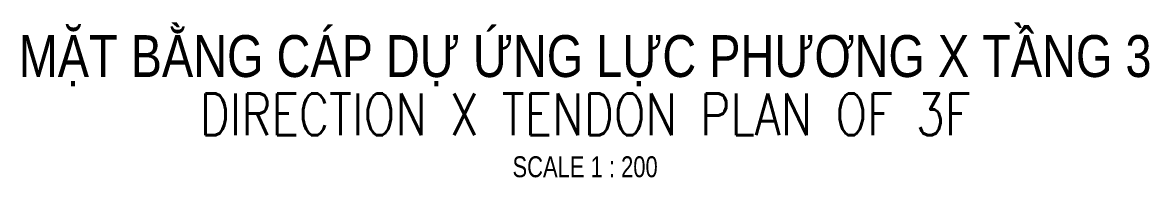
# Model space of a CAD drawing. Header units: millimetres. Extents: x -211477 to 1328726, y -15421 to 98394.
# Drawn here: x 589772 to 616636, y -12455 to -8752 of the extents above; entities that cross this region are included whole.
import ezdxf
from ezdxf.enums import TextEntityAlignment as Align

# ---------------------------------------------------------------- set-up
doc = ezdxf.new("R2010")
doc.units = ezdxf.units.MM
doc.header["$MEASUREMENT"] = 0
for name, color, linetype, lineweight in [('NDC_S_ANNO', 7, 'Continuous', 20), ('NDC_S_ENG TITLE', 3, 'Continuous', 20), ('NDC_S_TEXT SYMBOL', 7, 'Continuous', 20), ('NDC_S_VN TITLE', 6, 'Continuous', 35)]:
    doc.layers.add(name, color=color, linetype=linetype, lineweight=lineweight)
doc.styles.add('NDC_ANNO', font='', dxfattribs={"width": 0.8})
doc.styles.add('NDC_EN TXT', font='romans.shx', dxfattribs={"width": 0.8})
doc.styles.add('NDC_VIE TXT', font='arial.ttf', dxfattribs={"width": 0.8})
doc.styles.get('NDC_ANNO').set_extended_font_data('Dotum')

# ---------------------------------------------------------------- blocks, each defined once
blk = doc.blocks.new('Drawing name_symbol')
at = {"layer": 'NDC_S_ENG TITLE', "style": 'NDC_EN TXT', "width": 0.8}
blk.add_attdef('SECTDET1', text='', height=5, dxfattribs=at).set_placement((0, 1.01), align=Align.CENTER)
at = {"layer": 'NDC_S_TEXT SYMBOL', "lineweight": 25, "style": 'NDC_ANNO', "width": 0.8}
blk.add_attdef('SSCALE', text='', height=2.5, dxfattribs=at).set_placement((0, -4), align=Align.CENTER)
at = {"layer": 'NDC_S_VN TITLE', "style": 'NDC_VIE TXT', "width": 0.8}
blk.add_attdef('SECTDET2', text='', height=5, dxfattribs=at).set_placement((0, 7.97), align=Align.CENTER)

msp = doc.modelspace()

# ---------------------------------------------------------------- block references
at = {"layer": 'NDC_S_ANNO', "xscale": 200, "yscale": 200, "zscale": 200}
msp.add_blockref('Drawing name_symbol', (603182.8, -11648.5), dxfattribs=at).add_auto_attribs({'SECTDET1': 'DIRECTION X TENDON PLAN OF 3F', 'SECTDET2': 'MẶT BẰNG CÁP DỰ ỨNG LỰC PHƯƠNG X TẦNG 3', 'SSCALE': 'SCALE 1 : 200'})

doc.saveas('drawing.dxf')
